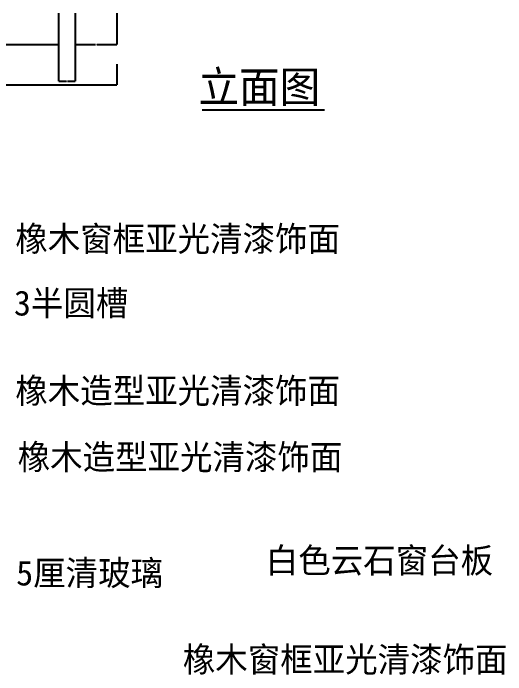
# Model space of a CAD drawing. Header units: metres. Extents: x 278 to 5235, y 197 to 7080.
# Drawn here: x 1813 to 2996, y 2955 to 4543 of the extents above; entities that cross this region are included whole.
import ezdxf

# ---------------------------------------------------------------- set-up
doc = ezdxf.new("R2010")
doc.units = ezdxf.units.M
doc.layers.add('DIM', color=3, linetype='Continuous')
doc.layers.add('TEXT', color=3, linetype='Continuous')
doc.dimstyles.get("Standard").update_dxf_attribs({"dimtxt": 2.5, "dimasz": 2.5, "dimexe": 1.25, "dimexo": 0.625, "dimtad": 1, "dimcen": 2.5, "dimazin": 3, "dimtfac": 1, "dimtmove": 0, "dimatfit": 3})

# ---------------------------------------------------------------- blocks, each defined once
blk = doc.blocks.new('*D54')
for p, q in [((462.17, 4420.16), (462.17, 4370.79)), ((2062.17, 4420.16), (2062.17, 4370.79)), ((462.42, 4370.79), (1260.17, 4370.79)), ((1264.17, 4370.79), (2061.92, 4370.79))]:
    blk.add_line(p, q)
at = {"layer": 'Defpoints'}
for p in [(462.17, 4420.16), (2062.17, 4420.16), (462.17, 4370.79)]:
    blk.add_point(p, dxfattribs=at)
at = {"layer": 'DIM', "insert": (1262.17, 4370.79), "char_height": 1, "attachment_point": 5}
blk.add_mtext('1600', dxfattribs=at)
blk = doc.blocks.new('*D68')
for p, q in [((1647.17, 4542.73), (1647.17, 4467.79)), ((1922.17, 4542.73), (1922.17, 4467.79)), ((1647.42, 4467.79), (1783.17, 4467.79)), ((1786.17, 4467.79), (1921.92, 4467.79))]:
    blk.add_line(p, q)
at = {"layer": 'Defpoints'}
for p in [(1647.17, 4542.73), (1922.17, 4542.73), (1647.17, 4467.79)]:
    blk.add_point(p, dxfattribs=at)
at = {"layer": 'DIM', "insert": (1784.67, 4467.79), "char_height": 1, "attachment_point": 5}
blk.add_mtext('275', dxfattribs=at)
blk = doc.blocks.new('*D70')
for p, q in [((1922.17, 4542.73), (1922.17, 4379.92)), ((1962.17, 4542.73), (1962.17, 4379.92)), ((1922.42, 4379.92), (1941.17, 4379.92)), ((1943.17, 4379.92), (1961.92, 4379.92))]:
    blk.add_line(p, q)
at = {"layer": 'Defpoints'}
for p in [(1922.17, 4542.73), (1962.17, 4542.73), (1922.17, 4379.92)]:
    blk.add_point(p, dxfattribs=at)
at = {"layer": 'DIM', "insert": (1942.17, 4379.92), "char_height": 1, "attachment_point": 5}
blk.add_mtext('40', dxfattribs=at)
blk = doc.blocks.new('*D71')
for p, q in [((1962.17, 4542.73), (1962.17, 4467.79)), ((2062.17, 4542.73), (2062.17, 4467.79)), ((1962.42, 4467.79), (2010.67, 4467.79)), ((2013.67, 4467.79), (2061.92, 4467.79))]:
    blk.add_line(p, q)
at = {"layer": 'Defpoints'}
for p in [(1962.17, 4542.73), (2062.17, 4542.73), (1962.17, 4467.79)]:
    blk.add_point(p, dxfattribs=at)
at = {"layer": 'DIM', "insert": (2012.17, 4467.79), "char_height": 1, "attachment_point": 5}
blk.add_mtext('100', dxfattribs=at)

msp = doc.modelspace()

# ---------------------------------------------------------------- linework, layer by layer
at = {"layer": 'TEXT'}
msp.add_line((2267.24, 4310.67), (2561.11, 4310.67), dxfattribs=at)

# ---------------------------------------------------------------- texts
for s, height, p in [('立面图', 75, (2258.04, 4328.61)), ('橡木窗框亚光清漆饰面', 60, (1818.1, 3971.25)), ('3半圆槽', 60, (1814.76, 3816.98)), ('橡木造型亚光清漆饰面', 60, (1818.1, 3606.59)), ('橡木造型亚光清漆饰面', 60, (1823.79, 3447.41)), ('白色云石窗台板', 60, (2419.83, 3199.29)), ('5厘清玻璃', 60, (1820.19, 3169.07)), ('橡木窗框亚光清漆饰面', 60, (2220.54, 2961.38))]:
    msp.add_text(s, height=height, dxfattribs=at).set_placement(p)

# ---------------------------------------------------------------- dimensions: what is measured, and where the dimension line sits
at = {"layer": 'DIM'}
for base, p1, p2, picture, middle in [((1647.17, 4467.79), (1647.17, 4542.73), (1922.17, 4542.73), '*D68', (1784.67, 4467.79)), ((1922.17, 4379.92), (1922.17, 4542.73), (1962.17, 4542.73), '*D70', (1942.17, 4379.92)), ((1962.17, 4467.79), (1962.17, 4542.73), (2062.17, 4542.73), '*D71', (2012.17, 4467.79)), ((462.17, 4370.79), (462.17, 4420.16), (2062.17, 4420.16), '*D54', (1262.17, 4370.79))]:
    dim = msp.add_linear_dim(base=base, p1=p1, p2=p2, dimstyle='Standard', dxfattribs=at)
    dim.commit()
    dim.dimension.update_dxf_attribs({"geometry": picture, "text_midpoint": middle})

doc.saveas('drawing.dxf')
